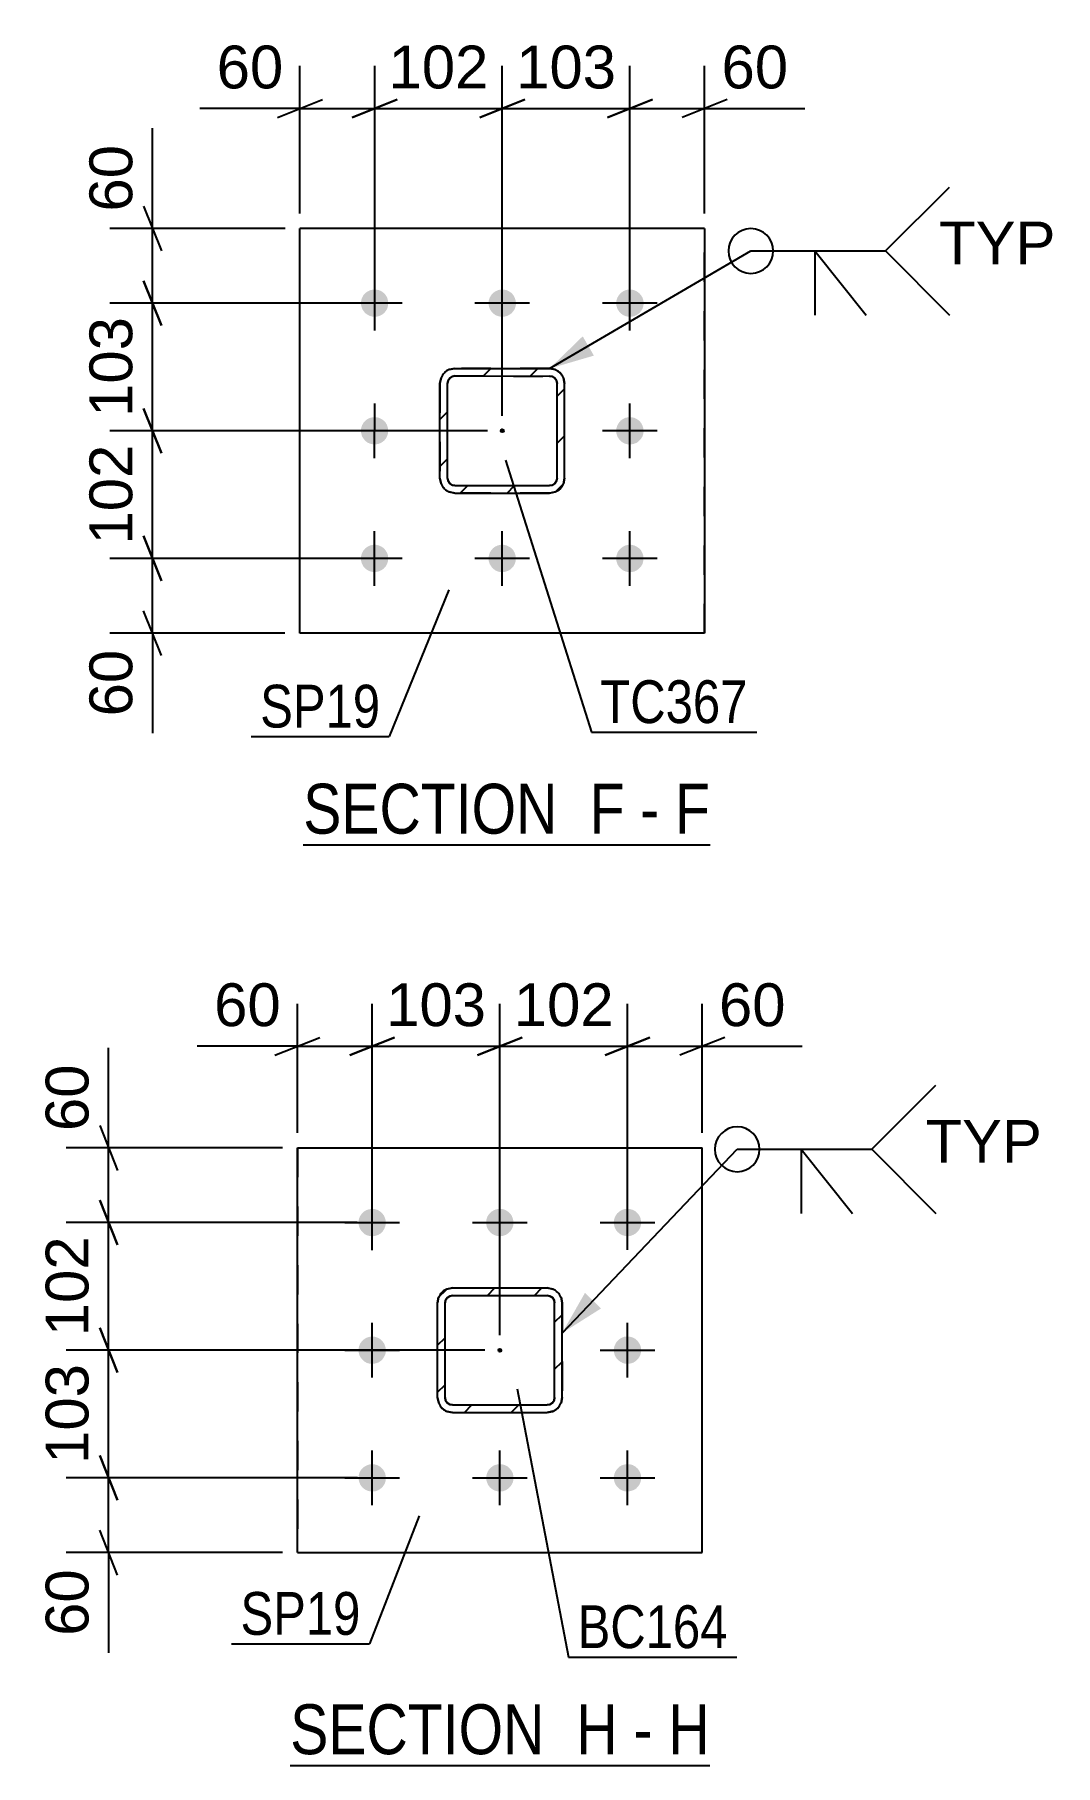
# Model space of a CAD drawing. Header units: millimetres. Extents: x -130 to 464, y -183 to 237.
# Drawn here: x 312 to 380.3, y -4.7 to 111.1 of the extents above; entities that cross this region are included whole.
import ezdxf

# ---------------------------------------------------------------- set-up
doc = ezdxf.new("R2010")
doc.units = ezdxf.units.MM
doc.linetypes.add('DXK_LINE_DOT2', pattern=[3.9198, 1.9599, -1.9599])
doc.linetypes.add('DXK_LINE_DOT3', pattern=[5.9187, 2.979, -0.9799, 0.9799, -0.9799])
doc.styles.add('Arial', font='ARIAL.TTF', dxfattribs={"height": 0.2})
doc.styles.add('Arial Narrow', font='ARIALN.TTF', dxfattribs={"height": 0.2})

# ---------------------------------------------------------------- blocks, each defined once
blk = doc.blocks.new('Unknown-284929020-15 - 3601')
at = {"color": 6, "linetype": 'Continuous'}
blk.add_line((329.12, -4.67), (357.19, -4.67), dxfattribs=at)
at = {"color": 0, "linetype": 'Continuous'}
for points in [[(347.22, -3.92), (347.22, -0.42), (329.12, -0.42), (329.12, -3.92)], [(351.04, -3.92), (351.04, -0.42), (348.27, -0.42), (348.27, -3.92)], [(353.37, -3.92), (353.37, -0.42), (352.09, -0.42), (352.09, -3.92)], [(357.19, -3.92), (357.19, -0.42), (354.42, -0.42), (354.42, -3.92)]]:
    blk.add_wipeout(points, dxfattribs=at)
at = {"color": 7, "linetype": 'Continuous', "style": 'Arial Narrow'}
for s, p in [('SECTION ', (329.12, -3.92)), ('H', (348.27, -3.92)), ('H', (354.42, -3.92)), ('-', (352.09, -3.92))]:
    blk.add_text(s, height=3.34, dxfattribs=at).set_placement(p)
blk = doc.blocks.new('Unknown-284929020-19 - 4119')
at = {"color": 6, "linetype": 'Continuous'}
blk.add_line((329.99, 56.93), (357.21, 56.93), dxfattribs=at)
at = {"color": 0, "linetype": 'Continuous'}
for points in [[(348.1, 57.68), (348.1, 61.18), (329.99, 61.18), (329.99, 57.68)], [(351.49, 57.68), (351.49, 61.18), (349.15, 61.18), (349.15, 57.68)], [(353.82, 57.68), (353.82, 61.18), (352.54, 61.18), (352.54, 57.68)], [(357.21, 57.68), (357.21, 61.18), (354.87, 61.18), (354.87, 57.68)]]:
    blk.add_wipeout(points, dxfattribs=at)
at = {"color": 7, "linetype": 'Continuous', "style": 'Arial Narrow'}
for s, p in [('SECTION ', (329.99, 57.68)), ('F', (349.15, 57.68)), ('F', (354.87, 57.68)), ('-', (352.54, 57.68))]:
    blk.add_text(s, height=3.34, dxfattribs=at).set_placement(p)
blk = doc.blocks.new('Bolt-284929020-3636 - 3601')
at = {"linetype": 'Continuous'}
for points in [[(335.26, 32.29), (335.38, 32.14), (335.46, 31.97), (335.51, 31.79), (335.52, 31.59), (335.48, 31.41), (335.41, 31.23), (335.31, 31.07), (335.17, 30.93), (335.01, 30.83), (334.83, 30.77), (334.64, 30.74), (334.45, 30.75), (334.26, 30.8), (334.09, 30.89), (333.95, 31.02), (333.83, 31.17), (333.74, 31.34), (333.7, 31.53), (333.69, 31.72), (333.72, 31.91), (333.79, 32.08), (333.9, 32.24), (334.04, 32.38), (334.2, 32.48), (334.38, 32.54), (334.57, 32.57), (334.76, 32.56), (334.94, 32.51), (335.11, 32.42)], [(343.8, 32.3), (343.92, 32.15), (344, 31.97), (344.05, 31.79), (344.06, 31.6), (344.03, 31.41), (343.95, 31.23), (343.85, 31.07), (343.71, 30.94), (343.55, 30.83), (343.37, 30.77), (343.18, 30.74), (342.99, 30.75), (342.8, 30.81), (342.63, 30.9), (342.49, 31.02), (342.37, 31.17), (342.28, 31.34), (342.24, 31.53), (342.23, 31.72), (342.26, 31.91), (342.33, 32.09), (342.44, 32.24), (342.58, 32.38), (342.74, 32.48), (342.92, 32.55), (343.11, 32.57), (343.3, 32.56), (343.49, 32.51), (343.65, 32.42)], [(352.34, 32.3), (352.46, 32.15), (352.55, 31.97), (352.59, 31.79), (352.6, 31.6), (352.57, 31.41), (352.5, 31.23), (352.39, 31.07), (352.25, 30.94), (352.09, 30.84), (351.91, 30.77), (351.72, 30.74), (351.53, 30.76), (351.35, 30.81), (351.18, 30.9), (351.03, 31.02), (350.91, 31.17), (350.83, 31.34), (350.78, 31.53), (350.77, 31.72), (350.8, 31.91), (350.88, 32.09), (350.98, 32.25), (351.12, 32.38), (351.28, 32.48), (351.46, 32.55), (351.65, 32.57), (351.84, 32.56), (352.03, 32.51), (352.2, 32.42)], [(335.26, 23.75), (335.38, 23.6), (335.46, 23.43), (335.51, 23.24), (335.52, 23.05), (335.49, 22.86), (335.41, 22.69), (335.31, 22.53), (335.17, 22.39), (335.01, 22.29), (334.83, 22.23), (334.64, 22.2), (334.45, 22.21), (334.26, 22.26), (334.09, 22.35), (333.95, 22.48), (333.83, 22.63), (333.74, 22.8), (333.7, 22.98), (333.69, 23.18), (333.72, 23.36), (333.79, 23.54), (333.9, 23.7), (334.04, 23.83), (334.2, 23.94), (334.38, 24), (334.57, 24.03), (334.76, 24.02), (334.95, 23.96), (335.11, 23.88)], [(352.34, 23.76), (352.46, 23.6), (352.55, 23.43), (352.59, 23.25), (352.6, 23.06), (352.57, 22.87), (352.5, 22.69), (352.39, 22.53), (352.25, 22.4), (352.09, 22.29), (351.91, 22.23), (351.72, 22.2), (351.53, 22.21), (351.35, 22.27), (351.18, 22.36), (351.03, 22.48), (350.91, 22.63), (350.83, 22.8), (350.78, 22.99), (350.77, 23.18), (350.81, 23.37), (350.88, 23.54), (350.98, 23.7), (351.12, 23.84), (351.28, 23.94), (351.46, 24.01), (351.65, 24.03), (351.84, 24.02), (352.03, 23.97), (352.2, 23.88)], [(335.26, 15.21), (335.38, 15.06), (335.47, 14.89), (335.51, 14.7), (335.52, 14.51), (335.49, 14.32), (335.42, 14.14), (335.31, 13.98), (335.17, 13.85), (335.01, 13.75), (334.83, 13.68), (334.64, 13.66), (334.45, 13.67), (334.26, 13.72), (334.1, 13.81), (333.95, 13.93), (333.83, 14.08), (333.75, 14.26), (333.7, 14.44), (333.69, 14.63), (333.72, 14.82), (333.79, 15), (333.9, 15.16), (334.04, 15.29), (334.2, 15.39), (334.38, 15.46), (334.57, 15.49), (334.76, 15.48), (334.95, 15.42), (335.12, 15.33)], [(343.8, 15.21), (343.92, 15.06), (344.01, 14.89), (344.05, 14.7), (344.06, 14.51), (344.03, 14.32), (343.96, 14.15), (343.85, 13.99), (343.71, 13.85), (343.55, 13.75), (343.37, 13.68), (343.18, 13.66), (342.99, 13.67), (342.81, 13.72), (342.64, 13.81), (342.49, 13.93), (342.37, 14.09), (342.29, 14.26), (342.24, 14.44), (342.23, 14.63), (342.27, 14.82), (342.34, 15), (342.44, 15.16), (342.58, 15.29), (342.74, 15.4), (342.92, 15.46), (343.11, 15.49), (343.3, 15.48), (343.49, 15.42), (343.66, 15.34)], [(352.35, 15.21), (352.46, 15.06), (352.55, 14.89), (352.6, 14.71), (352.6, 14.51), (352.57, 14.33), (352.5, 14.15), (352.39, 13.99), (352.26, 13.85), (352.09, 13.75), (351.91, 13.69), (351.72, 13.66), (351.53, 13.67), (351.35, 13.72), (351.18, 13.81), (351.03, 13.94), (350.91, 14.09), (350.83, 14.26), (350.78, 14.44), (350.77, 14.64), (350.81, 14.83), (350.88, 15), (350.99, 15.16), (351.12, 15.3), (351.28, 15.4), (351.46, 15.46), (351.65, 15.49), (351.85, 15.48), (352.03, 15.43), (352.2, 15.34)]]:
    blk.add_hatch(color=1, dxfattribs=at).paths.add_polyline_path(points)
at = {"color": 1, "linetype": 'Continuous'}
for p, q in [((334.6, 29.82), (334.6, 33.49)), ((343.14, 29.82), (343.14, 33.49)), ((351.69, 29.83), (351.69, 33.49)), ((332.77, 31.66), (336.44, 31.66)), ((341.31, 31.66), (344.98, 31.66)), ((349.85, 31.66), (353.52, 31.66)), ((334.6, 21.28), (334.6, 24.95)), ((351.69, 21.28), (351.69, 24.95)), ((332.77, 23.11), (336.44, 23.11)), ((349.85, 23.12), (353.52, 23.12)), ((334.61, 12.74), (334.61, 16.41)), ((343.15, 12.74), (343.15, 16.41)), ((351.69, 12.74), (351.69, 16.41)), ((332.77, 14.57), (336.44, 14.57)), ((341.31, 14.57), (344.98, 14.57)), ((349.86, 14.57), (353.52, 14.58))]:
    blk.add_line(p, q, dxfattribs=at)
blk = doc.blocks.new('Part-284929020-3643 - 3601')
at = {"linetype": 'Continuous'}
h = blk.add_hatch(dxfattribs=at)
h.set_pattern_fill('', scale=0.7, style=0, pattern_type=0)
h.set_pattern_definition([(45, (339.5952, 27.2048), (-1.57154, 1.57154), [])])
h.paths.add_polyline_path([(339.98, 27.28), (339.6, 27.2), (339.27, 26.99), (339.05, 26.66), (338.98, 26.28), (338.98, 19.95), (339.06, 19.56), (339.27, 19.24), (339.6, 19.02), (339.98, 18.95), (346.31, 18.95), (346.7, 19.02), (347.02, 19.24), (347.24, 19.57), (347.31, 19.95), (347.31, 26.28), (347.24, 26.66), (347.02, 26.99), (346.69, 27.21), (346.31, 27.28)])
h.paths.add_polyline_path([(346.31, 26.78), (346.5, 26.74), (346.66, 26.64), (346.77, 26.47), (346.81, 26.28), (346.81, 19.95), (346.77, 19.76), (346.67, 19.6), (346.5, 19.49), (346.31, 19.45), (339.98, 19.45), (339.79, 19.49), (339.63, 19.59), (339.52, 19.76), (339.48, 19.95), (339.48, 26.28), (339.52, 26.47), (339.62, 26.63), (339.79, 26.74), (339.98, 26.78)])
blk.add_hatch(color=246, dxfattribs=at).paths.add_polyline_path([(343.15, 23.01, -1), (343.15, 23.21, -1)])
at = {"color": 7, "linetype": 'DXK_LINE_DOT2'}
for p, q in [((338.98, 26.28), (339.05, 26.66)), ((339.6, 27.21), (339.98, 27.28)), ((339.79, 26.74), (339.62, 26.63)), ((339.98, 26.78), (339.79, 26.74)), ((339.98, 27.28), (346.31, 27.28)), ((339.98, 26.78), (346.31, 26.78)), ((346.31, 27.28), (346.69, 27.21)), ((346.5, 26.74), (346.31, 26.78)), ((346.67, 26.64), (346.5, 26.74)), ((346.69, 27.21), (346.69, 27.21)), ((347.24, 26.67), (347.24, 26.66)), ((347.24, 26.66), (347.31, 26.28)), ((338.98, 19.95), (338.98, 26.28)), ((339.52, 26.47), (339.48, 26.28)), ((339.48, 19.95), (339.48, 26.28)), ((339.62, 26.63), (339.52, 26.47)), ((346.77, 26.47), (346.67, 26.64)), ((346.81, 26.28), (346.77, 26.47)), ((346.81, 19.95), (346.81, 26.28)), ((347.31, 26.28), (347.31, 19.95)), ((339.06, 19.57), (338.98, 19.95)), ((339.48, 19.95), (339.52, 19.76)), ((339.52, 19.76), (339.63, 19.59)), ((346.67, 19.6), (346.77, 19.76)), ((346.77, 19.76), (346.81, 19.95)), ((347.31, 19.95), (347.24, 19.57)), ((339.98, 18.95), (339.6, 19.02)), ((339.63, 19.59), (339.79, 19.49)), ((339.79, 19.49), (339.98, 19.45)), ((339.98, 19.45), (346.31, 19.45)), ((339.98, 18.95), (346.31, 18.95)), ((346.31, 19.45), (346.5, 19.49)), ((346.7, 19.03), (346.31, 18.95)), ((346.5, 19.49), (346.67, 19.6))]:
    blk.add_line(p, q, dxfattribs=at)
at = {"color": 2, "linetype": 'Continuous'}
for p, q in [((339.05, 26.66), (338.98, 26.28)), ((339.98, 27.28), (339.6, 27.2)), ((339.62, 26.63), (339.79, 26.74)), ((339.79, 26.74), (339.98, 26.78)), ((339.98, 27.28), (339.98, 27.28)), ((339.98, 27.28), (346.31, 27.28)), ((339.98, 26.78), (339.98, 26.78)), ((339.98, 26.78), (346.31, 26.78)), ((346.31, 27.28), (346.31, 27.28)), ((346.69, 27.21), (346.31, 27.28)), ((346.31, 26.78), (346.31, 26.78)), ((346.31, 26.78), (346.5, 26.74)), ((346.5, 26.74), (346.66, 26.64)), ((347.31, 26.28), (347.24, 26.66)), ((338.98, 26.28), (338.98, 26.28)), ((338.98, 19.95), (338.98, 26.28)), ((339.48, 26.28), (339.52, 26.47)), ((339.48, 26.28), (339.48, 26.28)), ((339.48, 19.95), (339.48, 26.28)), ((339.52, 26.47), (339.62, 26.63)), ((346.66, 26.64), (346.77, 26.47)), ((346.77, 26.47), (346.81, 26.28)), ((346.81, 26.28), (346.81, 26.28)), ((346.81, 19.95), (346.81, 26.28)), ((347.31, 26.28), (347.31, 26.28)), ((347.31, 19.95), (347.31, 26.28)), ((338.98, 19.95), (338.98, 19.95)), ((338.98, 19.95), (339.06, 19.56)), ((339.48, 19.95), (339.48, 19.95)), ((339.52, 19.76), (339.48, 19.95)), ((339.63, 19.59), (339.52, 19.76)), ((346.77, 19.76), (346.67, 19.6)), ((346.81, 19.95), (346.77, 19.76)), ((346.81, 19.95), (346.81, 19.95)), ((347.24, 19.57), (347.31, 19.95)), ((347.31, 19.95), (347.31, 19.95)), ((339.6, 19.02), (339.98, 18.95)), ((339.79, 19.49), (339.63, 19.59)), ((339.98, 19.45), (339.79, 19.49)), ((339.98, 19.45), (339.98, 19.45)), ((339.98, 19.45), (346.31, 19.45)), ((339.98, 18.95), (339.98, 18.95)), ((339.98, 18.95), (346.31, 18.95)), ((346.5, 19.49), (346.31, 19.45)), ((346.31, 19.45), (346.31, 19.45)), ((346.31, 18.95), (346.7, 19.02)), ((346.31, 18.95), (346.31, 18.95)), ((346.67, 19.6), (346.5, 19.49))]:
    blk.add_line(p, q, dxfattribs=at)
at = {"color": 7, "linetype": 'DXK_LINE_DOT3'}
blk.add_line((343.14, 23.11), (343.15, 23.12), dxfattribs=at)
at = {"color": 246, "linetype": 'DXK_LINE_DOT2'}
blk.add_line((343.14, 23.11), (343.15, 23.12), dxfattribs=at)
at = {"color": 246, "linetype": 'Continuous'}
blk.add_circle((343.15, 23.11), 0.1, dxfattribs=at)
at = {"color": 7, "linetype": 'DXK_LINE_DOT2'}
for centre, start, end in [((339.98, 26.28), 112.5099, 157.5099), ((339.98, 19.95), 202.5099, 247.5099), ((346.31, 19.95), 292.5099, 337.5099)]:
    blk.add_arc(centre, 1, start, end, dxfattribs=at)
at = {"color": 2, "linetype": 'Continuous'}
for centre, start, end in [((339.98, 26.28), 112.5099, 157.5099), ((346.31, 26.28), 22.5099, 67.5099), ((339.98, 19.95), 202.5099, 247.5099), ((346.31, 19.95), 292.5099, 337.5099)]:
    blk.add_arc(centre, 1, start, end, dxfattribs=at)
blk = doc.blocks.new('Part-284929020-3665 - 3601')
at = {"color": 2, "linetype": 'Continuous'}
for p, q in [((329.6, 36.65), (356.69, 36.66)), ((329.6, 36.65), (329.6, 36.65)), ((329.61, 9.57), (329.6, 36.65)), ((356.69, 36.66), (356.69, 36.66)), ((356.69, 9.58), (356.69, 36.66)), ((329.61, 9.57), (356.69, 9.58)), ((329.61, 9.57), (329.61, 9.57)), ((356.69, 9.58), (356.69, 9.58))]:
    blk.add_line(p, q, dxfattribs=at)
at = {"color": 7, "linetype": 'DXK_LINE_DOT2'}
for p, q in [((329.6, 36.65), (356.69, 36.66)), ((329.6, 36.65), (329.61, 9.57)), ((356.69, 9.58), (356.69, 36.66)), ((329.61, 9.57), (356.69, 9.58))]:
    blk.add_line(p, q, dxfattribs=at)
blk = doc.blocks.new('Part-284929020-4187 - 4119')
at = {"linetype": 'Continuous'}
h = blk.add_hatch(dxfattribs=at)
h.set_pattern_fill('', scale=0.7, style=0, pattern_type=0)
h.set_pattern_definition([(45, (346.856, 80.5468), (-1.57154, 1.57154), [])])
h.paths.add_polyline_path([(346.47, 80.47), (346.86, 80.55), (347.18, 80.76), (347.4, 81.09), (347.47, 81.47), (347.47, 87.8), (347.4, 88.19), (347.18, 88.51), (346.86, 88.73), (346.47, 88.8), (340.14, 88.81), (339.76, 88.73), (339.43, 88.51), (339.22, 88.19), (339.14, 87.81), (339.14, 81.47), (339.22, 81.09), (339.43, 80.76), (339.76, 80.55), (340.14, 80.47)])
h.paths.add_polyline_path([(340.14, 80.97), (339.95, 81.01), (339.79, 81.12), (339.68, 81.28), (339.64, 81.47), (339.64, 87.81), (339.68, 88), (339.79, 88.16), (339.95, 88.27), (340.14, 88.31), (346.47, 88.3), (346.67, 88.27), (346.83, 88.16), (346.94, 88), (346.97, 87.8), (346.97, 81.47), (346.94, 81.28), (346.83, 81.12), (346.66, 81.01), (346.47, 80.97)])
blk.add_hatch(color=246, dxfattribs=at).paths.add_polyline_path([(343.31, 84.54, -1), (343.31, 84.74, -1)])
at = {"color": 7, "linetype": 'DXK_LINE_DOT2'}
for p, q in [((339.14, 87.81), (339.22, 88.19)), ((339.22, 88.19), (339.22, 88.19)), ((339.79, 88.16), (339.68, 88)), ((339.76, 88.73), (340.14, 88.81)), ((339.95, 88.27), (339.79, 88.16)), ((340.14, 88.31), (339.95, 88.27)), ((346.47, 88.8), (340.14, 88.81)), ((340.14, 88.31), (346.47, 88.3)), ((346.47, 88.8), (346.86, 88.73)), ((346.67, 88.27), (346.47, 88.3)), ((346.83, 88.16), (346.67, 88.27)), ((346.94, 88), (346.83, 88.16)), ((347.4, 88.19), (347.47, 87.8)), ((339.14, 87.81), (339.14, 81.47)), ((339.68, 88), (339.64, 87.81)), ((339.64, 81.47), (339.64, 87.81)), ((346.97, 87.8), (346.94, 88)), ((346.97, 81.47), (346.97, 87.8)), ((347.47, 81.47), (347.47, 87.8)), ((339.22, 81.09), (339.14, 81.47)), ((339.14, 81.47), (339.14, 81.47)), ((339.64, 81.47), (339.68, 81.28)), ((339.68, 81.28), (339.79, 81.12)), ((339.79, 81.12), (339.95, 81.01)), ((346.66, 81.01), (346.83, 81.12)), ((346.83, 81.12), (346.93, 81.28)), ((346.93, 81.28), (346.97, 81.47)), ((347.47, 81.47), (347.4, 81.09)), ((340.14, 80.47), (339.76, 80.55)), ((339.95, 81.01), (340.14, 80.97)), ((340.14, 80.97), (346.47, 80.97)), ((346.47, 80.47), (340.14, 80.47)), ((346.47, 80.97), (346.66, 81.01)), ((346.86, 80.55), (346.47, 80.47))]:
    blk.add_line(p, q, dxfattribs=at)
at = {"color": 2, "linetype": 'Continuous'}
for p, q in [((339.22, 88.19), (339.14, 87.81)), ((339.68, 88), (339.79, 88.16)), ((340.14, 88.81), (339.76, 88.73)), ((339.79, 88.16), (339.95, 88.27)), ((339.95, 88.27), (340.14, 88.31)), ((340.14, 88.81), (340.14, 88.81)), ((340.14, 88.81), (346.47, 88.8)), ((340.14, 88.31), (340.14, 88.31)), ((340.14, 88.31), (346.47, 88.3)), ((346.47, 88.8), (346.47, 88.8)), ((346.86, 88.73), (346.47, 88.8)), ((346.47, 88.3), (346.47, 88.3)), ((346.47, 88.3), (346.67, 88.27)), ((346.67, 88.27), (346.83, 88.16)), ((346.83, 88.16), (346.94, 88)), ((347.47, 87.8), (347.4, 88.19)), ((339.14, 87.81), (339.14, 87.81)), ((339.14, 81.47), (339.14, 87.81)), ((339.64, 87.81), (339.68, 88)), ((339.64, 87.81), (339.64, 87.81)), ((339.64, 81.47), (339.64, 87.81)), ((346.94, 88), (346.97, 87.8)), ((346.97, 87.8), (346.97, 87.8)), ((346.97, 81.47), (346.97, 87.8)), ((347.47, 87.8), (347.47, 87.8)), ((347.47, 81.47), (347.47, 87.8)), ((339.14, 81.47), (339.14, 81.47)), ((339.14, 81.47), (339.22, 81.09)), ((339.64, 81.47), (339.64, 81.47)), ((339.68, 81.28), (339.64, 81.47)), ((339.79, 81.12), (339.68, 81.28)), ((339.95, 81.01), (339.79, 81.12)), ((346.83, 81.12), (346.66, 81.01)), ((346.94, 81.28), (346.83, 81.12)), ((346.97, 81.47), (346.94, 81.28)), ((346.97, 81.47), (346.97, 81.47)), ((347.4, 81.09), (347.47, 81.47)), ((347.47, 81.47), (347.47, 81.47)), ((339.76, 80.55), (340.14, 80.47)), ((340.14, 80.97), (339.95, 81.01)), ((340.14, 80.97), (340.14, 80.97)), ((340.14, 80.97), (346.47, 80.97)), ((340.14, 80.47), (340.14, 80.47)), ((340.14, 80.47), (346.47, 80.47)), ((346.66, 81.01), (346.47, 80.97)), ((346.47, 80.97), (346.47, 80.97)), ((346.47, 80.47), (346.86, 80.55)), ((346.47, 80.47), (346.47, 80.47))]:
    blk.add_line(p, q, dxfattribs=at)
at = {"color": 7, "linetype": 'DXK_LINE_DOT3'}
blk.add_line((343.31, 84.64), (343.31, 84.64), dxfattribs=at)
at = {"color": 246, "linetype": 'DXK_LINE_DOT2'}
blk.add_line((343.31, 84.64), (343.31, 84.64), dxfattribs=at)
at = {"color": 246, "linetype": 'Continuous'}
blk.add_circle((343.31, 84.64), 0.1, dxfattribs=at)
at = {"color": 7, "linetype": 'DXK_LINE_DOT2'}
for centre, start, end in [((340.14, 87.81), 112.49, 157.49), ((346.47, 87.8), 22.49, 67.49), ((340.14, 81.47), 202.49, 247.49), ((346.47, 81.47), 292.49, 337.49)]:
    blk.add_arc(centre, 1, start, end, dxfattribs=at)
at = {"color": 2, "linetype": 'Continuous'}
for centre, start, end in [((340.14, 87.81), 112.49, 157.49), ((346.47, 87.8), 22.49, 67.49), ((340.14, 81.47), 202.49, 247.49), ((346.47, 81.47), 292.49, 337.49)]:
    blk.add_arc(centre, 1, start, end, dxfattribs=at)
blk = doc.blocks.new('Bolt-284929020-4129 - 4119')
at = {"linetype": 'Continuous'}
for points in [[(333.85, 93.18), (333.87, 93.37), (333.93, 93.55), (334.02, 93.72), (334.15, 93.86), (334.31, 93.97), (334.48, 94.05), (334.67, 94.09), (334.86, 94.09), (335.05, 94.05), (335.22, 93.98), (335.38, 93.86), (335.51, 93.72), (335.6, 93.56), (335.66, 93.37), (335.68, 93.18), (335.66, 92.99), (335.61, 92.81), (335.51, 92.64), (335.38, 92.5), (335.23, 92.39), (335.05, 92.31), (334.87, 92.27), (334.67, 92.27), (334.49, 92.31), (334.31, 92.39), (334.16, 92.5), (334.03, 92.64), (333.93, 92.81), (333.87, 92.99)], [(342.39, 93.18), (342.41, 93.37), (342.47, 93.55), (342.57, 93.72), (342.69, 93.86), (342.85, 93.97), (343.02, 94.05), (343.21, 94.09), (343.4, 94.09), (343.59, 94.05), (343.76, 93.97), (343.92, 93.86), (344.05, 93.72), (344.14, 93.55), (344.2, 93.37), (344.23, 93.18), (344.21, 92.99), (344.15, 92.81), (344.05, 92.64), (343.92, 92.5), (343.77, 92.39), (343.59, 92.31), (343.41, 92.27), (343.22, 92.27), (343.03, 92.31), (342.85, 92.38), (342.7, 92.5), (342.57, 92.64), (342.47, 92.8), (342.41, 92.99)], [(350.93, 93.18), (350.95, 93.37), (351.01, 93.55), (351.11, 93.71), (351.23, 93.86), (351.39, 93.97), (351.56, 94.05), (351.75, 94.09), (351.94, 94.09), (352.13, 94.05), (352.31, 93.97), (352.46, 93.86), (352.59, 93.72), (352.69, 93.55), (352.75, 93.37), (352.77, 93.18), (352.75, 92.99), (352.69, 92.81), (352.59, 92.64), (352.47, 92.5), (352.31, 92.39), (352.14, 92.31), (351.95, 92.27), (351.76, 92.27), (351.57, 92.31), (351.39, 92.38), (351.24, 92.5), (351.11, 92.64), (351.01, 92.8), (350.95, 92.99)], [(333.85, 84.64), (333.87, 84.83), (333.93, 85.01), (334.02, 85.18), (334.15, 85.32), (334.3, 85.43), (334.48, 85.51), (334.67, 85.55), (334.86, 85.55), (335.05, 85.51), (335.22, 85.43), (335.38, 85.32), (335.51, 85.18), (335.6, 85.01), (335.66, 84.83), (335.68, 84.64), (335.66, 84.45), (335.6, 84.27), (335.51, 84.1), (335.38, 83.96), (335.23, 83.85), (335.05, 83.77), (334.86, 83.73), (334.67, 83.73), (334.48, 83.77), (334.31, 83.84), (334.15, 83.96), (334.03, 84.1), (333.93, 84.26), (333.87, 84.45)], [(350.93, 84.63), (350.95, 84.82), (351.01, 85.01), (351.11, 85.17), (351.23, 85.32), (351.39, 85.43), (351.56, 85.51), (351.75, 85.55), (351.94, 85.55), (352.13, 85.51), (352.3, 85.43), (352.46, 85.32), (352.59, 85.18), (352.68, 85.01), (352.74, 84.83), (352.77, 84.64), (352.75, 84.45), (352.69, 84.27), (352.59, 84.1), (352.46, 83.96), (352.31, 83.84), (352.13, 83.77), (351.95, 83.73), (351.76, 83.72), (351.57, 83.76), (351.39, 83.84), (351.24, 83.95), (351.11, 84.1), (351.01, 84.26), (350.95, 84.44)], [(333.85, 76.1), (333.87, 76.29), (333.93, 76.47), (334.02, 76.63), (334.15, 76.78), (334.3, 76.89), (334.48, 76.97), (334.67, 77.01), (334.86, 77.01), (335.04, 76.97), (335.22, 76.89), (335.38, 76.78), (335.5, 76.64), (335.6, 76.47), (335.66, 76.29), (335.68, 76.1), (335.66, 75.91), (335.6, 75.73), (335.51, 75.56), (335.38, 75.42), (335.22, 75.31), (335.05, 75.23), (334.86, 75.19), (334.67, 75.19), (334.48, 75.23), (334.31, 75.3), (334.15, 75.41), (334.02, 75.56), (333.93, 75.72), (333.87, 75.9)], [(342.39, 76.09), (342.41, 76.28), (342.47, 76.47), (342.56, 76.63), (342.69, 76.78), (342.84, 76.89), (343.02, 76.97), (343.21, 77.01), (343.4, 77.01), (343.59, 76.97), (343.76, 76.89), (343.92, 76.78), (344.05, 76.64), (344.14, 76.47), (344.2, 76.29), (344.22, 76.1), (344.2, 75.91), (344.14, 75.73), (344.05, 75.56), (343.92, 75.42), (343.77, 75.3), (343.59, 75.23), (343.4, 75.18), (343.21, 75.18), (343.02, 75.22), (342.85, 75.3), (342.69, 75.41), (342.57, 75.56), (342.47, 75.72), (342.41, 75.9)], [(350.93, 76.09), (350.95, 76.28), (351.01, 76.47), (351.1, 76.63), (351.23, 76.77), (351.39, 76.89), (351.56, 76.97), (351.75, 77.01), (351.94, 77.01), (352.13, 76.97), (352.3, 76.89), (352.46, 76.78), (352.59, 76.64), (352.68, 76.47), (352.74, 76.29), (352.76, 76.1), (352.74, 75.91), (352.69, 75.72), (352.59, 75.56), (352.46, 75.42), (352.31, 75.3), (352.13, 75.22), (351.95, 75.18), (351.75, 75.18), (351.57, 75.22), (351.39, 75.3), (351.24, 75.41), (351.11, 75.55), (351.01, 75.72), (350.95, 75.9)]]:
    blk.add_hatch(color=1, dxfattribs=at).paths.add_polyline_path(points)
at = {"color": 1, "linetype": 'Continuous'}
for p, q in [((334.77, 91.35), (334.77, 95.01)), ((343.31, 91.35), (343.31, 95.01)), ((351.85, 91.34), (351.85, 95.01)), ((336.6, 93.18), (332.93, 93.18)), ((345.14, 93.18), (341.47, 93.18)), ((353.68, 93.18), (350.02, 93.18)), ((334.76, 82.81), (334.77, 86.47)), ((351.85, 82.8), (351.85, 86.47)), ((336.6, 84.64), (332.93, 84.64)), ((353.68, 84.64), (350.02, 84.64)), ((334.76, 74.26), (334.76, 77.93)), ((343.31, 74.26), (343.31, 77.93)), ((351.85, 74.26), (351.85, 77.93)), ((336.6, 76.1), (332.93, 76.1)), ((345.14, 76.1), (341.47, 76.1)), ((353.68, 76.09), (350.01, 76.1))]:
    blk.add_line(p, q, dxfattribs=at)
blk = doc.blocks.new('Part-284929020-4181 - 4119')
at = {"color": 2, "linetype": 'Continuous'}
for p, q in [((329.76, 71.1), (329.77, 98.18)), ((356.85, 98.18), (329.77, 98.18)), ((356.85, 98.18), (356.85, 98.18)), ((356.85, 98.18), (356.85, 71.09)), ((356.85, 71.09), (329.76, 71.1)), ((356.85, 71.09), (356.85, 71.09))]:
    blk.add_line(p, q, dxfattribs=at)
at = {"color": 7, "linetype": 'DXK_LINE_DOT2'}
for p, q in [((329.76, 71.1), (329.77, 98.18)), ((356.85, 71.09), (356.85, 98.18))]:
    blk.add_line(p, q, dxfattribs=at)
blk = doc.blocks.new('StraightDimension-284929020-3700 - 3601')
at = {"color": 7, "linetype": 'Continuous'}
for p, q in [((316.37, 24.62), (317.57, 21.62)), ((342.15, 23.12), (314.12, 23.12)), ((316.97, 14.57), (316.97, 23.12)), ((317.57, 13.07), (316.37, 16.07)), ((333.61, 14.57), (314.12, 14.57))]:
    blk.add_line(p, q, dxfattribs=at)
at = {"color": 0}
blk.add_wipeout([(316.22, 22.78), (312.02, 22.78), (312.02, 14.91), (316.22, 14.91)], dxfattribs=at)
at = {"color": 3, "style": 'Arial'}
blk.add_text('103', height=2.865, rotation=90.0002, dxfattribs=at).set_placement((315.62, 15.51))
blk = doc.blocks.new('StraightDimension-284929020-3708 - 3601')
at = {"color": 7, "linetype": 'Continuous'}
for p, q in [((316.37, 33.16), (317.57, 30.16)), ((333.6, 31.66), (314.12, 31.66)), ((316.97, 23.12), (316.97, 31.66)), ((317.57, 21.62), (316.37, 24.62)), ((342.15, 23.12), (314.12, 23.12))]:
    blk.add_line(p, q, dxfattribs=at)
at = {"color": 0}
blk.add_wipeout([(316.22, 31.32), (312.02, 31.32), (312.02, 23.45), (316.22, 23.45)], dxfattribs=at)
at = {"color": 3, "style": 'Arial'}
blk.add_text('102', height=2.865, rotation=90.0002, dxfattribs=at).set_placement((315.62, 24.05))
blk = doc.blocks.new('StraightDimension-284929020-3690 - 3601')
at = {"color": 7, "linetype": 'Continuous'}
for p, q in [((316.37, 16.07), (317.57, 13.07)), ((333.61, 14.57), (314.12, 14.57)), ((316.97, 9.57), (316.97, 14.57)), ((317.57, 8.07), (316.37, 11.07)), ((328.61, 9.57), (314.12, 9.57)), ((316.97, 9.57), (316.97, 2.87)), ((316.97, 9.57), (316.97, 2.87))]:
    blk.add_line(p, q, dxfattribs=at)
at = {"color": 0}
blk.add_wipeout([(316.22, 9.05), (312.02, 9.05), (312.02, 3.4), (316.22, 3.4)], dxfattribs=at)
at = {"color": 3, "style": 'Arial'}
blk.add_text('60', height=2.865, rotation=90.0002, dxfattribs=at).set_placement((315.62, 4))
blk = doc.blocks.new('StraightDimension-284929020-3716 - 3601')
at = {"color": 7, "linetype": 'Continuous'}
for p, q in [((316.97, 36.65), (316.97, 43.35)), ((316.97, 36.65), (316.97, 43.35)), ((316.37, 38.15), (317.57, 35.15)), ((328.6, 36.65), (314.12, 36.65)), ((316.97, 31.66), (316.97, 36.65)), ((317.57, 30.16), (316.37, 33.16)), ((333.6, 31.66), (314.12, 31.66))]:
    blk.add_line(p, q, dxfattribs=at)
at = {"color": 0}
blk.add_wipeout([(316.22, 42.83), (312.02, 42.83), (312.02, 37.18), (316.22, 37.18)], dxfattribs=at)
at = {"color": 3, "style": 'Arial'}
blk.add_text('60', height=2.865, rotation=90.0002, dxfattribs=at).set_placement((315.62, 37.78))
blk = doc.blocks.new('StraightDimension-284929020-6157 - 3601')
at = {"color": 7, "linetype": 'Continuous'}
for p, q in [((351.69, 32.66), (351.69, 46.3)), ((356.69, 37.66), (356.69, 46.3)), ((350.19, 42.85), (353.19, 44.05)), ((358.19, 44.05), (355.19, 42.85)), ((351.69, 43.45), (356.69, 43.45)), ((356.69, 43.45), (363.38, 43.45)), ((356.69, 43.45), (363.38, 43.45))]:
    blk.add_line(p, q, dxfattribs=at)
at = {"color": 0}
blk.add_wipeout([(362.86, 44.2), (362.86, 48.4), (357.21, 48.4), (357.21, 44.2)], dxfattribs=at)
at = {"color": 3, "style": 'Arial'}
blk.add_text('60', height=2.865, dxfattribs=at).set_placement((357.81, 44.8))
blk = doc.blocks.new('StraightDimension-284929020-6158 - 3601')
at = {"color": 7, "linetype": 'Continuous'}
for p, q in [((343.15, 24.12), (343.15, 46.3)), ((351.69, 32.66), (351.69, 46.3)), ((341.65, 42.85), (344.65, 44.05)), ((353.19, 44.05), (350.19, 42.85)), ((343.15, 43.45), (351.69, 43.45))]:
    blk.add_line(p, q, dxfattribs=at)
at = {"color": 0}
blk.add_wipeout([(351.35, 44.2), (351.35, 48.4), (343.48, 48.4), (343.48, 44.2)], dxfattribs=at)
at = {"color": 3, "style": 'Arial'}
blk.add_text('102', height=2.865, dxfattribs=at).set_placement((344.08, 44.8))
blk = doc.blocks.new('StraightDimension-284929020-6159 - 3601')
at = {"color": 7, "linetype": 'Continuous'}
for p, q in [((334.6, 32.66), (334.6, 46.3)), ((343.15, 24.12), (343.15, 46.3)), ((333.1, 42.85), (336.1, 44.05)), ((344.65, 44.05), (341.65, 42.85)), ((334.6, 43.45), (343.15, 43.45))]:
    blk.add_line(p, q, dxfattribs=at)
at = {"color": 0}
blk.add_wipeout([(342.81, 44.2), (342.81, 48.4), (334.94, 48.4), (334.94, 44.2)], dxfattribs=at)
at = {"color": 3, "style": 'Arial'}
blk.add_text('103', height=2.865, dxfattribs=at).set_placement((335.54, 44.8))
blk = doc.blocks.new('StraightDimension-284929020-6160 - 3601')
at = {"color": 7, "linetype": 'Continuous'}
for p, q in [((329.6, 37.65), (329.6, 46.3)), ((334.6, 32.66), (334.6, 46.3)), ((328.1, 42.85), (331.1, 44.05)), ((336.1, 44.05), (333.1, 42.85)), ((329.6, 43.45), (322.9, 43.45)), ((329.6, 43.45), (322.9, 43.45)), ((329.6, 43.45), (334.6, 43.45))]:
    blk.add_line(p, q, dxfattribs=at)
at = {"color": 0}
blk.add_wipeout([(329.08, 44.2), (329.08, 48.4), (323.43, 48.4), (323.43, 44.2)], dxfattribs=at)
at = {"color": 3, "style": 'Arial'}
blk.add_text('60', height=2.865, dxfattribs=at).set_placement((324.03, 44.8))
blk = doc.blocks.new('StraightDimension-284929020-4227 - 4119')
at = {"color": 7, "linetype": 'Continuous'}
for p, q in [((319.3, 94.68), (320.5, 91.68)), ((333.77, 93.18), (317.05, 93.18)), ((319.9, 84.64), (319.9, 93.18)), ((320.5, 83.14), (319.3, 86.14)), ((342.31, 84.64), (317.05, 84.64))]:
    blk.add_line(p, q, dxfattribs=at)
at = {"color": 0}
blk.add_wipeout([(319.15, 92.85), (314.95, 92.85), (314.95, 84.97), (319.15, 84.97)], dxfattribs=at)
at = {"color": 3, "style": 'Arial'}
blk.add_text('103', height=2.865, rotation=90.0002, dxfattribs=at).set_placement((318.55, 85.57))
blk = doc.blocks.new('StraightDimension-284929020-4265 - 4119')
at = {"color": 7, "linetype": 'Continuous'}
for p, q in [((334.77, 94.18), (334.77, 109.05)), ((343.31, 85.64), (343.31, 109.05)), ((333.27, 105.6), (336.27, 106.8)), ((344.81, 106.8), (341.81, 105.6)), ((334.77, 106.2), (343.31, 106.2))]:
    blk.add_line(p, q, dxfattribs=at)
at = {"color": 0}
blk.add_wipeout([(342.97, 106.95), (342.97, 111.15), (335.1, 111.15), (335.1, 106.95)], dxfattribs=at)
at = {"color": 3, "style": 'Arial'}
blk.add_text('102', height=2.865, dxfattribs=at).set_placement((335.7, 107.55))
blk = doc.blocks.new('StraightDimension-284929020-4257 - 4119')
at = {"color": 7, "linetype": 'Continuous'}
for p, q in [((343.31, 85.64), (343.31, 109.05)), ((351.85, 94.18), (351.85, 109.05)), ((341.81, 105.6), (344.81, 106.8)), ((353.35, 106.8), (350.35, 105.6)), ((343.31, 106.2), (351.85, 106.2))]:
    blk.add_line(p, q, dxfattribs=at)
at = {"color": 0}
blk.add_wipeout([(351.51, 106.95), (351.51, 111.15), (343.64, 111.15), (343.64, 106.95)], dxfattribs=at)
at = {"color": 3, "style": 'Arial'}
blk.add_text('103', height=2.865, dxfattribs=at).set_placement((344.24, 107.55))
blk = doc.blocks.new('StraightDimension-284929020-4247 - 4119')
at = {"color": 7, "linetype": 'Continuous'}
for p, q in [((351.85, 94.18), (351.85, 109.05)), ((356.85, 99.18), (356.85, 109.05)), ((350.35, 105.6), (353.35, 106.8)), ((358.35, 106.8), (355.35, 105.6)), ((351.85, 106.2), (356.85, 106.2)), ((356.85, 106.2), (363.55, 106.2)), ((356.85, 106.2), (363.55, 106.2))]:
    blk.add_line(p, q, dxfattribs=at)
at = {"color": 0}
blk.add_wipeout([(363.02, 106.95), (363.02, 111.15), (357.38, 111.15), (357.38, 106.95)], dxfattribs=at)
at = {"color": 3, "style": 'Arial'}
blk.add_text('60', height=2.865, dxfattribs=at).set_placement((357.98, 107.55))
blk = doc.blocks.new('StraightDimension-284929020-4236 - 4119')
at = {"color": 7, "linetype": 'Continuous'}
for p, q in [((319.9, 98.18), (319.9, 104.88)), ((319.9, 98.18), (319.9, 104.88)), ((319.3, 99.68), (320.5, 96.68)), ((328.77, 98.18), (317.05, 98.18)), ((319.9, 93.18), (319.9, 98.18)), ((320.5, 91.68), (319.3, 94.68)), ((333.77, 93.18), (317.05, 93.18))]:
    blk.add_line(p, q, dxfattribs=at)
at = {"color": 0}
blk.add_wipeout([(319.15, 104.35), (314.95, 104.35), (314.95, 98.71), (319.15, 98.71)], dxfattribs=at)
at = {"color": 3, "style": 'Arial'}
blk.add_text('60', height=2.865, rotation=90.0002, dxfattribs=at).set_placement((318.55, 99.31))
blk = doc.blocks.new('StraightDimension-284929020-4208 - 4119')
at = {"color": 7, "linetype": 'Continuous'}
for p, q in [((319.3, 77.6), (320.5, 74.6)), ((333.76, 76.1), (317.05, 76.1)), ((319.9, 71.1), (319.9, 76.1)), ((320.5, 69.6), (319.3, 72.6)), ((328.76, 71.1), (317.05, 71.1)), ((319.9, 71.1), (319.9, 64.4)), ((319.9, 71.1), (319.9, 64.4))]:
    blk.add_line(p, q, dxfattribs=at)
at = {"color": 0}
blk.add_wipeout([(319.15, 70.57), (314.95, 70.57), (314.95, 64.93), (319.15, 64.93)], dxfattribs=at)
at = {"color": 3, "style": 'Arial'}
blk.add_text('60', height=2.865, rotation=90.0002, dxfattribs=at).set_placement((318.55, 65.53))
blk = doc.blocks.new('StraightDimension-284929020-4218 - 4119')
at = {"color": 7, "linetype": 'Continuous'}
for p, q in [((319.3, 86.14), (320.5, 83.14)), ((342.31, 84.64), (317.05, 84.64)), ((319.9, 76.1), (319.9, 84.64)), ((320.5, 74.6), (319.3, 77.6)), ((333.76, 76.1), (317.05, 76.1))]:
    blk.add_line(p, q, dxfattribs=at)
at = {"color": 0}
blk.add_wipeout([(319.15, 84.3), (314.95, 84.3), (314.95, 76.43), (319.15, 76.43)], dxfattribs=at)
at = {"color": 3, "style": 'Arial'}
blk.add_text('102', height=2.865, rotation=90.0002, dxfattribs=at).set_placement((318.55, 77.03))
blk = doc.blocks.new('StraightDimension-284929020-4273 - 4119')
at = {"color": 7, "linetype": 'Continuous'}
for p, q in [((329.77, 99.18), (329.77, 109.05)), ((334.77, 94.18), (334.77, 109.05)), ((328.27, 105.6), (331.27, 106.8)), ((336.27, 106.8), (333.27, 105.6)), ((329.77, 106.2), (323.07, 106.2)), ((329.77, 106.2), (323.07, 106.2)), ((329.77, 106.2), (334.77, 106.2))]:
    blk.add_line(p, q, dxfattribs=at)
at = {"color": 0}
blk.add_wipeout([(329.24, 106.95), (329.24, 111.15), (323.6, 111.15), (323.6, 106.95)], dxfattribs=at)
at = {"color": 3, "style": 'Arial'}
blk.add_text('60', height=2.865, dxfattribs=at).set_placement((324.2, 107.55))
blk = doc.blocks.new('Mark-284929020-3661 - 3601')
at = {"color": 30, "linetype": 'Continuous'}
for p in [(337.75, 12.04), (325.19, 3.47)]:
    blk.add_line(p, (334.43, 3.47), dxfattribs=at)
at = {"color": 0}
blk.add_wipeout([(333.83, 4.07), (333.83, 7.07), (325.79, 7.07), (325.79, 4.07)], dxfattribs=at)
blk.add_wipeout([(333.83, 4.07), (333.83, 7.07), (325.79, 7.07), (325.79, 4.07)], dxfattribs=at)
at = {"color": 3, "style": 'Arial Narrow'}
blk.add_text('SP19', height=2.863, dxfattribs=at).set_placement((325.79, 4.07))
blk = doc.blocks.new('WeldMark-284929020-3751 - 3601')
at = {"linetype": 'Continuous'}
blk.add_hatch(color=30, dxfattribs=at).paths.add_polyline_path([(349.92, 25.91), (347.31, 24.26), (348.84, 26.95)])
at = {"color": 30, "linetype": 'Continuous'}
for p, q in [((347.31, 24.26), (359.03, 36.56)), ((359.03, 36.56), (368.03, 36.56))]:
    blk.add_line(p, q, dxfattribs=at)
at = {"color": 3, "linetype": 'Continuous'}
for q in [(366.74, 32.27), (363.31, 32.27)]:
    blk.add_line((363.31, 36.56), q, dxfattribs=at)
for start, end in [(90, 270), (270, 90)]:
    blk.add_arc((359.03, 36.56), 1.5, start, end, dxfattribs=at)
at = {"color": 0, "linetype": 'Continuous'}
blk.add_wipeout([(379.4, 35.66), (379.4, 38.66), (371.63, 38.66), (371.63, 35.66)], dxfattribs=at)
blk.add_wipeout([(379.4, 35.66), (379.4, 38.66), (371.63, 38.66), (371.63, 35.66)], dxfattribs=at)
at = {"color": 3, "linetype": 'Continuous'}
for q in [(372.31, 40.84), (372.31, 32.27)]:
    blk.add_line((368.03, 36.56), q, dxfattribs=at)
at = {"color": 3, "linetype": 'Continuous', "style": 'Arial'}
blk.add_text('TYP', height=2.865, dxfattribs=at).set_placement((371.63, 35.66))
blk = doc.blocks.new('Mark-284929020-3639 - 3601')
at = {"color": 30, "linetype": 'Continuous'}
for p, q in [((344.3, 20.54), (347.75, 2.58)), ((347.75, 2.58), (359, 2.58))]:
    blk.add_line(p, q, dxfattribs=at)
at = {"color": 0}
blk.add_wipeout([(358.4, 3.18), (358.4, 6.18), (348.35, 6.18), (348.35, 3.18)], dxfattribs=at)
blk.add_wipeout([(358.4, 3.18), (358.4, 6.18), (348.35, 6.18), (348.35, 3.18)], dxfattribs=at)
at = {"color": 3, "style": 'Arial Narrow'}
blk.add_text('BC164', height=2.863, dxfattribs=at).set_placement((348.35, 3.18))
blk = doc.blocks.new('WeldMark-284929020-4283 - 4119')
at = {"linetype": 'Continuous'}
blk.add_hatch(color=30, dxfattribs=at).paths.add_polyline_path([(349.44, 89.67), (346.47, 88.8), (348.69, 90.96)])
at = {"color": 30, "linetype": 'Continuous'}
for p, q in [((346.47, 88.8), (359.94, 96.67)), ((359.94, 96.67), (368.94, 96.67))]:
    blk.add_line(p, q, dxfattribs=at)
at = {"color": 3, "linetype": 'Continuous'}
for q in [(367.66, 92.38), (364.23, 92.38)]:
    blk.add_line((364.23, 96.67), q, dxfattribs=at)
for start, end in [(90, 270), (270, 90)]:
    blk.add_arc((359.94, 96.67), 1.5, start, end, dxfattribs=at)
at = {"color": 0, "linetype": 'Continuous'}
blk.add_wipeout([(380.32, 95.77), (380.32, 98.77), (372.54, 98.77), (372.54, 95.77)], dxfattribs=at)
blk.add_wipeout([(380.32, 95.77), (380.32, 98.77), (372.54, 98.77), (372.54, 95.77)], dxfattribs=at)
at = {"color": 3, "linetype": 'Continuous'}
for q in [(373.23, 100.95), (373.23, 92.38)]:
    blk.add_line((368.94, 96.67), q, dxfattribs=at)
at = {"color": 3, "linetype": 'Continuous', "style": 'Arial'}
blk.add_text('TYP', height=2.865, dxfattribs=at).set_placement((372.54, 95.77))
blk = doc.blocks.new('Mark-284929020-4177 - 4119')
at = {"color": 30, "linetype": 'Continuous'}
for p in [(339.74, 74), (326.51, 64.18)]:
    blk.add_line(p, (335.75, 64.18), dxfattribs=at)
at = {"color": 0}
blk.add_wipeout([(335.15, 64.78), (335.15, 67.78), (327.11, 67.78), (327.11, 64.78)], dxfattribs=at)
blk.add_wipeout([(335.15, 64.78), (335.15, 67.78), (327.11, 67.78), (327.11, 64.78)], dxfattribs=at)
at = {"color": 3, "style": 'Arial Narrow'}
blk.add_text('SP19', height=2.863, dxfattribs=at).set_placement((327.11, 64.78))
blk = doc.blocks.new('Mark-284929020-4183 - 4119')
at = {"color": 30, "linetype": 'Continuous'}
for p, q in [((343.52, 82.68), (349.27, 64.48)), ((349.27, 64.48), (360.34, 64.48))]:
    blk.add_line(p, q, dxfattribs=at)
at = {"color": 0}
blk.add_wipeout([(359.74, 65.08), (359.74, 68.08), (349.87, 68.08), (349.87, 65.08)], dxfattribs=at)
blk.add_wipeout([(359.74, 65.08), (359.74, 68.08), (349.87, 68.08), (349.87, 65.08)], dxfattribs=at)
at = {"color": 3, "style": 'Arial Narrow'}
blk.add_text('TC367', height=2.863, dxfattribs=at).set_placement((349.87, 65.08))

msp = doc.modelspace()

# ---------------------------------------------------------------- block references
for name in ['Part-284929020-4181 - 4119', 'Bolt-284929020-4129 - 4119', 'Part-284929020-4187 - 4119', 'Unknown-284929020-19 - 4119', 'Part-284929020-3665 - 3601', 'Bolt-284929020-3636 - 3601', 'Part-284929020-3643 - 3601', 'Unknown-284929020-15 - 3601']:
    msp.add_blockref(name, (0, 0))

# ---------------------------------------------------------------- next in the draw order: block references
for name in ['StraightDimension-284929020-4227 - 4119', 'Mark-284929020-4183 - 4119', 'StraightDimension-284929020-4208 - 4119', 'StraightDimension-284929020-6157 - 3601', 'StraightDimension-284929020-3700 - 3601', 'Mark-284929020-3639 - 3601']:
    msp.add_blockref(name, (0, 0))

# ---------------------------------------------------------------- next in the draw order: block references
for name in ['StraightDimension-284929020-4265 - 4119', 'Mark-284929020-4177 - 4119', 'StraightDimension-284929020-3708 - 3601', 'StraightDimension-284929020-3690 - 3601']:
    msp.add_blockref(name, (0, 0))

# ---------------------------------------------------------------- next in the draw order: block references
for name in ['StraightDimension-284929020-4257 - 4119', 'StraightDimension-284929020-4236 - 4119', 'StraightDimension-284929020-6158 - 3601', 'StraightDimension-284929020-3716 - 3601', 'Mark-284929020-3661 - 3601']:
    msp.add_blockref(name, (0, 0))

# ---------------------------------------------------------------- next in the draw order: block references
for name in ['StraightDimension-284929020-4273 - 4119', 'StraightDimension-284929020-4247 - 4119', 'StraightDimension-284929020-4218 - 4119', 'StraightDimension-284929020-6159 - 3601', 'WeldMark-284929020-3751 - 3601']:
    msp.add_blockref(name, (0, 0))

# ---------------------------------------------------------------- next in the draw order: block references
for name in ['WeldMark-284929020-4283 - 4119', 'StraightDimension-284929020-6160 - 3601']:
    msp.add_blockref(name, (0, 0))

doc.saveas('drawing.dxf')
